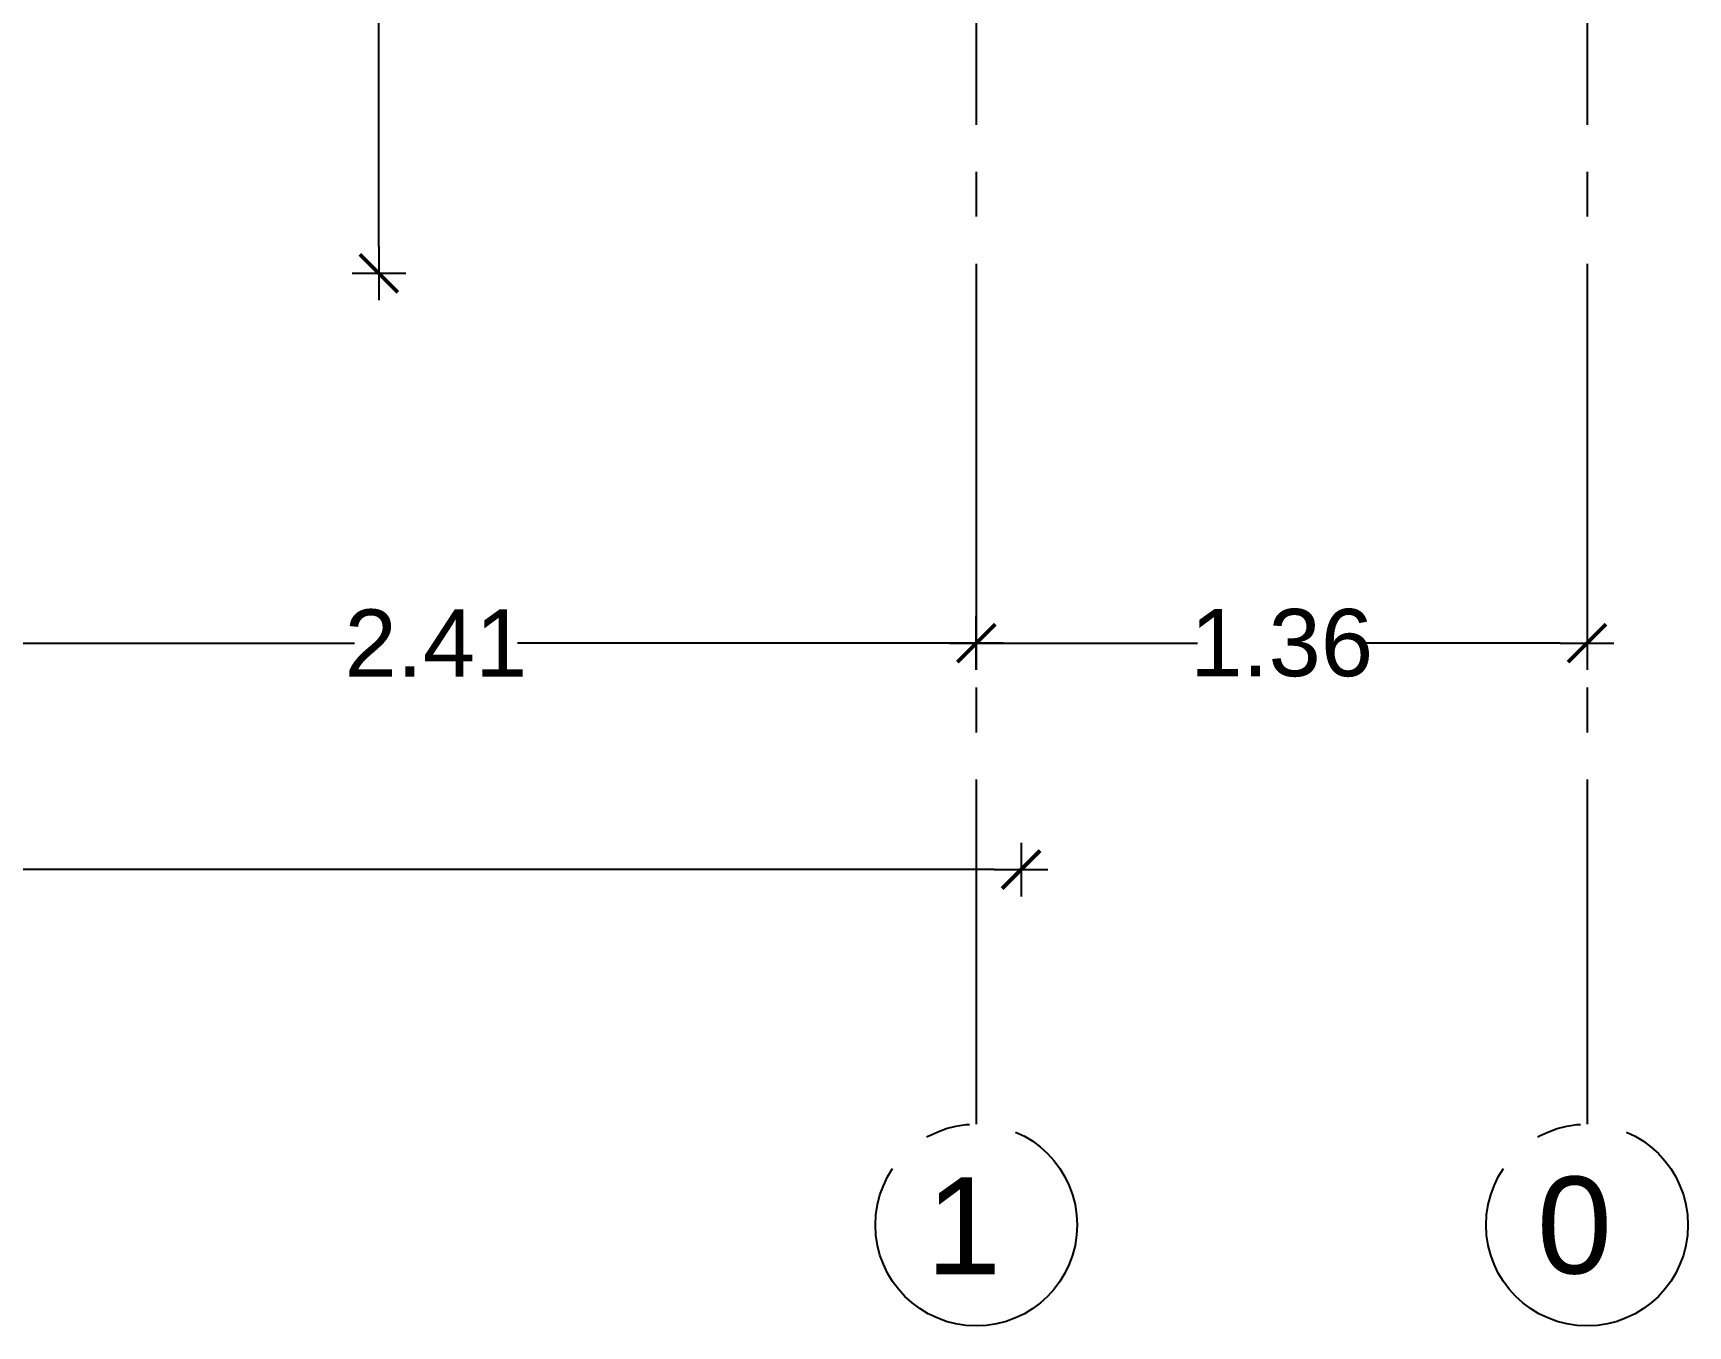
# Model space of a CAD drawing. Header units: millimetres. Extents: x 1217 to 2428, y 234 to 644.
# Drawn here: x 2019.447 to 2023.137, y 372.524 to 375.407 of the extents above; entities that cross this region are included whole.
import ezdxf

# ---------------------------------------------------------------- set-up
doc = ezdxf.new("R2010")
doc.units = ezdxf.units.MM
doc.linetypes.add('ACAD_ISO04W100', pattern=[30, 24, -3, 0, -3])
doc.layers.get('0').update_dxf_attribs({"lineweight": 5})
doc.layers.add('0.1', color=251, linetype='Continuous')
doc.layers.add('EJES', color=8, linetype='Continuous')
doc.styles.add('INTERARQ', font='arial.ttf')
doc.styles.get("Standard").update_dxf_attribs({"font": 'arial.ttf'})
doc.dimstyles.new('ESCALA_1-50', dxfattribs={"dimtxt": 0.15, "dimasz": 0.06, "dimexe": 0.18, "dimexo": 0.0625, "dimgap": 0, "dimtad": 0, "dimtih": 1, "dimtoh": 1, "dimzin": 0, "dimdsep": 46, "dimtxsty": 'INTERARQ', "dimblk": 'DIMTICK', "dimcen": 0, "dimse1": 1, "dimse2": 1, "dimclrd": 256, "dimclre": 1, "dimclrt": 2, "dimadec": 0, "dimazin": 0, "dimtfac": 4.5, "dimtofl": 0, "dimtmove": 2, "dimatfit": 3, "dimldrblk": 'DIMTICK', "dimfxl": 1, "dimtolj": 1, "dimtzin": 0, "dimarcsym": 0})

# ---------------------------------------------------------------- blocks, each defined once
blk = doc.blocks.new('DIMTICK')
at = {"color": 1}
for p, q in [((0, 1), (0, -1)), ((-1, 0), (1, 0))]:
    blk.add_line(p, q, dxfattribs=at)
at = {"color": 3, "const_width": 0.141}
blk.add_lwpolyline([(0.707, 0.707), (-0.707, -0.707)], dxfattribs=at)
blk = doc.blocks.new('*D1672')
at = {"layer": '0.1', "lineweight": -2, "ltscale": 3, "transparency": 16777216}
for p, q in [((2019.2001, 374.0466), (2020.1635, 374.0466)), ((2021.4901, 374.0466), (2020.5267, 374.0466))]:
    blk.add_line(p, q, dxfattribs=at)
at = {"layer": 'DEFPOINTS', "color": 0, "ltscale": 3, "transparency": 16777216}
for p in [(2021.5501, 375.3555, 0), (2019.1401, 374.6442, 0), (2021.5501, 374.0466)]:
    blk.add_point(p, dxfattribs=at)
at = {"layer": '0.1', "lineweight": -2, "ltscale": 3, "transparency": 16777216, "xscale": 0.06, "yscale": 0.06, "zscale": 0.06, "rotation": 180}
blk.add_blockref('DIMTICK', (2019.1401, 374.0466), dxfattribs=at)
at = {"layer": '0.1', "lineweight": -2, "ltscale": 3, "transparency": 16777216, "xscale": 0.06, "yscale": 0.06, "zscale": 0.06}
blk.add_blockref('DIMTICK', (2021.5501, 374.0466), dxfattribs=at)
at = {"layer": '0.1', "color": 2, "ltscale": 3, "transparency": 16777216, "insert": (2020.3451, 374.0466), "char_height": 0.15, "attachment_point": 5, "style": 'INTERARQ'}
blk.add_mtext('\\A1;2.41', dxfattribs=at)
blk = doc.blocks.new('*D1673')
at = {"layer": '0.1', "lineweight": -2, "ltscale": 3, "transparency": 16777216}
for p, q in [((2021.6101, 374.0466), (2022.0434, 374.0466)), ((2022.8521, 374.0466), (2022.4188, 374.0466))]:
    blk.add_line(p, q, dxfattribs=at)
at = {"layer": 'DEFPOINTS', "color": 0, "ltscale": 3, "transparency": 16777216}
for p in [(2021.5501, 375.3555, 0), (2022.9121, 374.7426, 0), (2022.9121, 374.0466)]:
    blk.add_point(p, dxfattribs=at)
at = {"layer": '0.1', "lineweight": -2, "ltscale": 3, "transparency": 16777216, "xscale": 0.06, "yscale": 0.06, "zscale": 0.06, "rotation": 180}
blk.add_blockref('DIMTICK', (2021.5501, 374.0466), dxfattribs=at)
at = {"layer": '0.1', "lineweight": -2, "ltscale": 3, "transparency": 16777216, "xscale": 0.06, "yscale": 0.06, "zscale": 0.06}
blk.add_blockref('DIMTICK', (2022.9121, 374.0466), dxfattribs=at)
at = {"layer": '0.1', "color": 2, "ltscale": 3, "transparency": 16777216, "insert": (2022.2311, 374.0466), "char_height": 0.15, "attachment_point": 5, "style": 'INTERARQ'}
blk.add_mtext('\\A1;1.36', dxfattribs=at)
blk = doc.blocks.new('*D1726')
at = {"layer": '0.1', "lineweight": -2, "ltscale": 3, "transparency": 16777216}
for p, q in [((2020.2178, 376.111), (2020.2178, 375.5976)), ((2020.2178, 374.931), (2020.2178, 375.4444))]:
    blk.add_line(p, q, dxfattribs=at)
at = {"layer": 'DEFPOINTS', "color": 0, "ltscale": 3, "transparency": 16777216}
for p in [(2021.81, 376.171, 0), (2020.2178, 374.871), (2021.4499, 374.871, 0)]:
    blk.add_point(p, dxfattribs=at)
at = {"layer": '0.1', "lineweight": -2, "ltscale": 3, "transparency": 16777216, "xscale": 0.06, "yscale": 0.06, "zscale": 0.06}
for p, rotation in [((2020.2178, 376.171), 90), ((2020.2178, 374.871), 270)]:
    blk.add_blockref('DIMTICK', p, dxfattribs=dict(at, rotation=rotation))
at = {"layer": '0.1', "color": 2, "ltscale": 3, "transparency": 16777216, "insert": (2020.2178, 375.521), "char_height": 0.15, "attachment_point": 5, "style": 'INTERARQ'}
blk.add_mtext('\\A1;1.30', dxfattribs=at)
blk = doc.blocks.new('*D1592')
at = {"layer": '0.1', "lineweight": -2, "ltscale": 3, "transparency": 16777216}
for p, q in [((1983.3939, 373.5415), (2002.2396, 373.5415)), ((2021.5899, 373.5415), (2002.7442, 373.5415))]:
    blk.add_line(p, q, dxfattribs=at)
at = {"layer": 'DEFPOINTS', "color": 0, "ltscale": 3, "transparency": 16777216}
for p in [(2021.6499, 376.2872, 0), (1983.3339, 376.171, 0), (1983.3339, 373.5415)]:
    blk.add_point(p, dxfattribs=at)
at = {"layer": '0.1', "lineweight": -2, "ltscale": 3, "transparency": 16777216, "xscale": 0.06, "yscale": 0.06, "zscale": 0.06, "rotation": 180}
blk.add_blockref('DIMTICK', (1983.3339, 373.5415), dxfattribs=at)
at = {"layer": '0.1', "lineweight": -2, "ltscale": 3, "transparency": 16777216, "xscale": 0.06, "yscale": 0.06, "zscale": 0.06}
blk.add_blockref('DIMTICK', (2021.6499, 373.5415), dxfattribs=at)
at = {"layer": '0.1', "color": 2, "ltscale": 3, "transparency": 16777216, "insert": (2002.4919, 373.5415), "char_height": 0.15, "attachment_point": 5, "style": 'INTERARQ'}
blk.add_mtext('\\A1;38.32', dxfattribs=at)

msp = doc.modelspace()

# ---------------------------------------------------------------- linework, layer by layer
at = {"layer": 'EJES', "linetype": 'ACAD_ISO04W100', "ltscale": 0.035, "elevation": 0}
for points in [[(2021.55007, 394.44247), (2021.55007, 372.97405)], [(2022.91213, 394.44247), (2022.91213, 372.97405)]]:
    msp.add_lwpolyline(points, dxfattribs=at)
at = {"layer": 'EJES', "linetype": 'ACAD_ISO04W100', "ltscale": 0.035}
for centre in [(2021.55007, 372.74908, 0), (2021.55007, 372.74908, 0), (2022.91213, 372.74908), (2022.91213, 372.74908, 0)]:
    msp.add_circle(centre, 0.22498, dxfattribs=at)

# ---------------------------------------------------------------- texts
at = {"layer": 'EJES', "char_height": 0.216, "width": 0.344369, "attachment_point": 5}
for s, insert in [('0', (2022.88413, 372.74734, 0)), ('0', (2022.88413, 372.74734, 0)), ('1', (2021.52206, 372.74734, 0)), ('1', (2021.52206, 372.74734, 0))]:
    msp.add_mtext(s, dxfattribs=dict(at, insert=insert))

# ---------------------------------------------------------------- dimensions: what is measured, and where the dimension line sits
at = {"layer": '0.1', "ltscale": 3}
for base, p1, p2, picture, middle in [((1983.33392, 373.54153), (2021.64986, 376.28722, 0), (1983.33392, 376.17099, 0), '*D1592', (2002.49189, 373.54153)), ((2021.55006, 374.0466, 0), (2019.14009, 374.64417, 0), (2021.55006, 375.35553, 0), '*D1672', (2020.34508, 374.0466, 0)), ((2022.91213, 374.0466, 0), (2021.55006, 375.35553, 0), (2022.91213, 374.74258, 0), '*D1673', (2022.2311, 374.0466, 0))]:
    dim = msp.add_linear_dim(base=base, p1=p1, p2=p2, dimstyle='ESCALA_1-50', dxfattribs=at)
    dim.commit()
    dim.dimension.update_dxf_attribs({"geometry": picture, "text_midpoint": middle})
dim = msp.add_linear_dim(base=(2020.21778, 374.87099), p1=(2021.81003, 376.17099, 0), p2=(2021.44986, 374.87099, 0), angle=90, dimstyle='ESCALA_1-50', dxfattribs=at)
dim.commit()
dim.dimension.update_dxf_attribs({"geometry": '*D1726', "text_midpoint": (2020.21778, 375.52099)})

doc.saveas('drawing.dxf')
